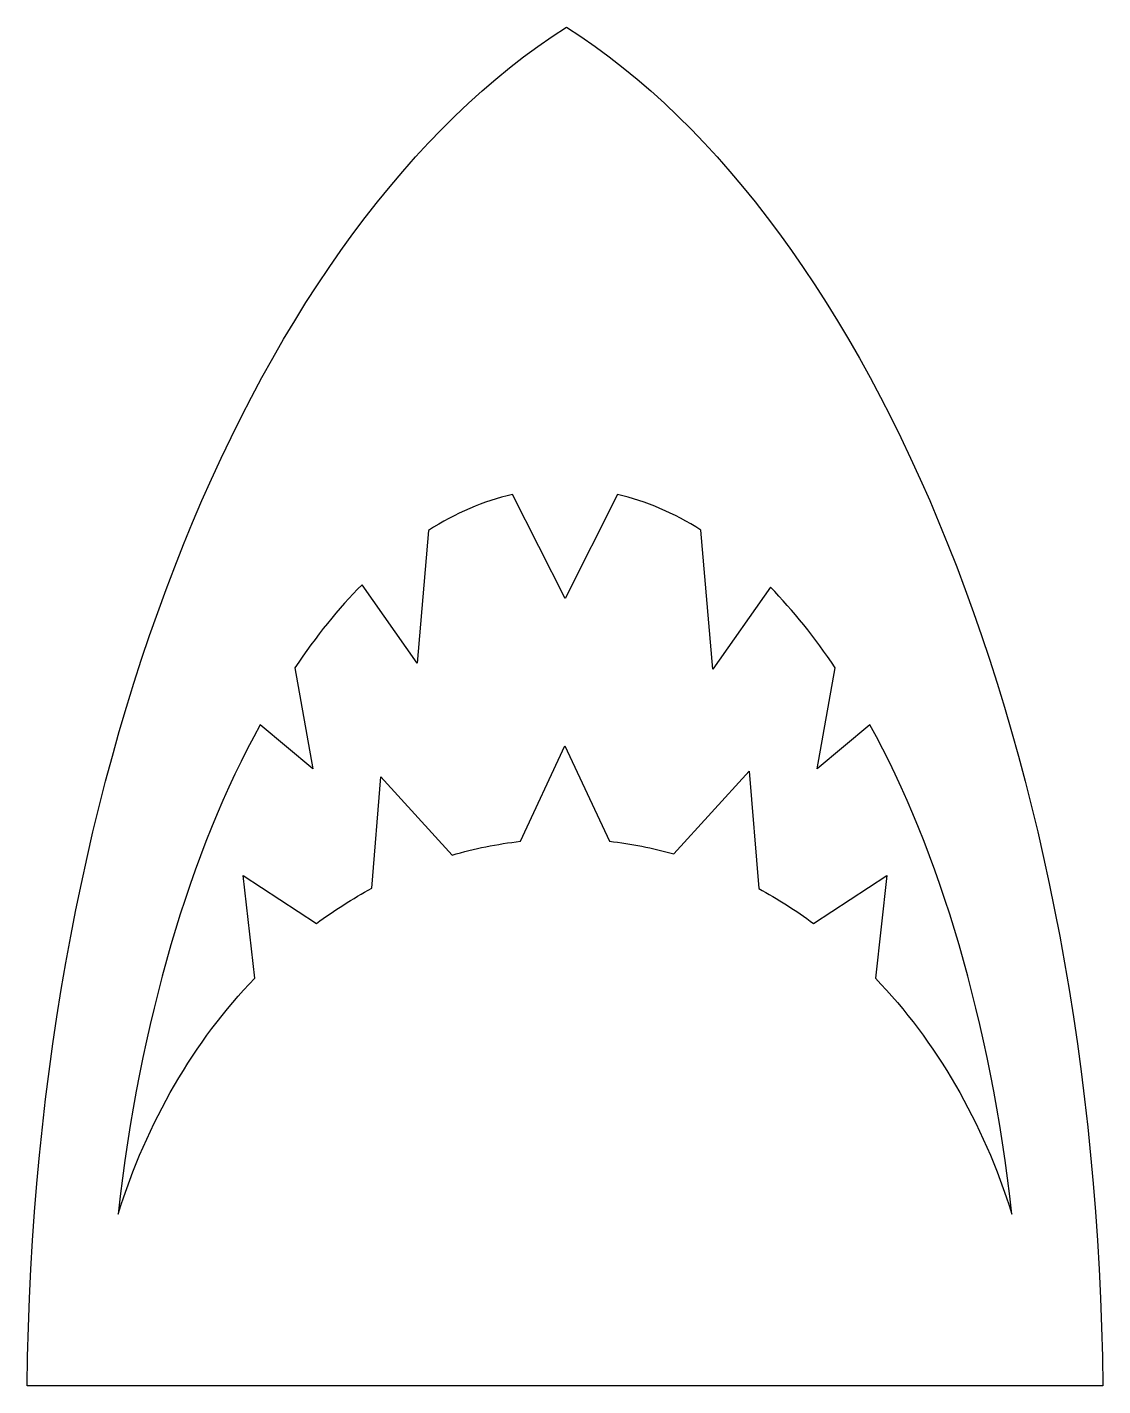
# Model space of a CAD drawing. Header units: centimetres. Extents: x -7.8 to 8, y -10.1 to 9.9.
import ezdxf

# ---------------------------------------------------------------- set-up
doc = ezdxf.new("R2010")
doc.units = ezdxf.units.CM
doc.header["$MEASUREMENT"] = 0
doc.layers.add('Layer 1', color=7, linetype='Continuous')

msp = doc.modelspace()

# ---------------------------------------------------------------- linework, layer by layer
at = {"layer": 'Layer 1'}
for points, knots in [([(0.08307, 9.94236), (-4.45319, 7.06073), (-7.75469, -0.80878), (-7.84856, -10.05175), (-7.84856, -10.05175), (-7.84856, -10.05175), (7.97236, -10.05175), (7.97236, -10.05175), (7.97236, -10.05175), (7.87959, -0.80878), (4.61916, 7.06073), (0.08299, 9.94245), (0.08299, 9.94245), (0.08299, 9.94245), (0.08307, 9.94236), (0.08307, 9.94236)], [0, 0, 0, 0, 0.2, 0.2, 0.2, 0.2, 0.4, 0.4, 0.4, 0.4, 0.6, 0.6, 0.6, 0.6, 1, 1, 1, 1]), ([(-0.71158, 3.06645), (-0.71158, 3.06645), (0.06195, 1.53651), (0.06195, 1.53651), (0.06195, 1.53651), (0.06195, 1.53651), (0.83539, 3.06636), (0.83539, 3.06636), (0.83539, 3.06636), (1.25665, 2.96828), (1.66694, 2.79071), (2.06092, 2.54192), (2.06092, 2.54192), (2.06092, 2.54192), (2.23617, 0.49424), (2.23617, 0.49424), (2.23617, 0.49424), (2.23617, 0.49424), (3.08354, 1.70126), (3.08354, 1.70126), (3.08354, 1.70126), (3.41827, 1.35873), (3.7363, 0.96087), (4.03628, 0.51398), (4.03628, 0.51398), (4.03628, 0.51398), (3.77133, -0.96986), (3.77133, -0.96986), (3.77133, -0.96986), (3.77133, -0.96986), (4.54617, -0.32283), (4.54617, -0.32283), (4.54617, -0.32283), (5.57465, -2.19066), (6.31933, -4.69143), (6.63483, -7.52428), (6.63483, -7.52428), (6.21163, -6.16883), (5.51514, -4.97763), (4.62658, -4.05209), (4.62658, -4.05209), (4.62658, -4.05209), (4.79525, -2.54193), (4.79525, -2.54193), (4.79525, -2.54193), (4.79525, -2.54193), (3.7147, -3.24693), (3.7147, -3.24693), (3.7147, -3.24693), (3.45756, -3.05591), (3.18962, -2.8845), (2.91224, -2.73434), (2.91224, -2.73434), (2.91224, -2.73434), (2.77119, -1.00672), (2.77119, -1.00672), (2.77119, -1.00672), (2.77119, -1.00672), (1.66158, -2.22436), (1.66158, -2.22436), (1.66158, -2.22436), (1.35333, -2.1369), (1.03783, -2.0734), (0.71546, -2.03722), (0.71546, -2.03722), (0.71546, -2.03722), (0.06186, -0.63514), (0.06186, -0.63514), (0.06186, -0.63514), (0.06186, -0.63514), (-0.59174, -2.03857), (-0.59174, -2.03857), (-0.59174, -2.03857), (-0.93499, -2.0772), (-1.27149, -2.14492), (-1.59854, -2.24148), (-1.59854, -2.24148), (-1.59854, -2.24148), (-2.64747, -1.09114), (-2.64747, -1.09114), (-2.64747, -1.09114), (-2.64747, -1.09114), (-2.78059, -2.73038), (-2.78059, -2.73038), (-2.78059, -2.73038), (-3.0608, -2.88155), (-3.33151, -3.05423), (-3.59106, -3.24694), (-3.59106, -3.24694), (-3.59106, -3.24694), (-4.67157, -2.54189), (-4.67157, -2.54189), (-4.67157, -2.54189), (-4.67157, -2.54189), (-4.50163, -4.05209), (-4.50163, -4.05209), (-4.50163, -4.05209), (-5.39053, -4.97768), (-6.0879, -6.1685), (-6.51119, -7.52437), (-6.51119, -7.52437), (-6.19569, -4.69119), (-5.44982, -2.19075), (-4.42126, -0.32284), (-4.42126, -0.32284), (-4.42126, -0.32284), (-3.64753, -0.96986), (-3.64753, -0.96986), (-3.64753, -0.96986), (-3.64753, -0.96986), (-3.91234, 0.51395), (-3.91234, 0.51395), (-3.91234, 0.51395), (-3.60156, 0.97708), (-3.27084, 1.38725), (-2.92274, 1.73809), (-2.92274, 1.73809), (-2.92274, 1.73809), (-2.11101, 0.58378), (-2.11101, 0.58378), (-2.11101, 0.58378), (-2.11101, 0.58378), (-1.94499, 2.53666), (-1.94499, 2.53666), (-1.94499, 2.53666), (-1.54861, 2.78811), (-1.13566, 2.96762), (-0.71158, 3.06642), (-0.71158, 3.06642), (-0.71158, 3.06642), (-0.71158, 3.06645), (-0.71158, 3.06645)], [0, 0, 0, 0, 0.02941176, 0.02941176, 0.02941176, 0.02941176, 0.05882353, 0.05882353, 0.05882353, 0.05882353, 0.08823529, 0.08823529, 0.08823529, 0.08823529, 0.11764706, 0.11764706, 0.11764706, 0.11764706, 0.14705882, 0.14705882, 0.14705882, 0.14705882, 0.17647059, 0.17647059, 0.17647059, 0.17647059, 0.20588235, 0.20588235, 0.20588235, 0.20588235, 0.23529412, 0.23529412, 0.23529412, 0.23529412, 0.26470588, 0.26470588, 0.26470588, 0.26470588, 0.29411765, 0.29411765, 0.29411765, 0.29411765, 0.32352941, 0.32352941, 0.32352941, 0.32352941, 0.35294118, 0.35294118, 0.35294118, 0.35294118, 0.38235294, 0.38235294, 0.38235294, 0.38235294, 0.41176471, 0.41176471, 0.41176471, 0.41176471, 0.44117647, 0.44117647, 0.44117647, 0.44117647, 0.47058824, 0.47058824, 0.47058824, 0.47058824, 0.5, 0.5, 0.5, 0.5, 0.52941176, 0.52941176, 0.52941176, 0.52941176, 0.55882353, 0.55882353, 0.55882353, 0.55882353, 0.58823529, 0.58823529, 0.58823529, 0.58823529, 0.61764706, 0.61764706, 0.61764706, 0.61764706, 0.64705882, 0.64705882, 0.64705882, 0.64705882, 0.67647059, 0.67647059, 0.67647059, 0.67647059, 0.70588235, 0.70588235, 0.70588235, 0.70588235, 0.73529412, 0.73529412, 0.73529412, 0.73529412, 0.76470588, 0.76470588, 0.76470588, 0.76470588, 0.79411765, 0.79411765, 0.79411765, 0.79411765, 0.82352941, 0.82352941, 0.82352941, 0.82352941, 0.85294118, 0.85294118, 0.85294118, 0.85294118, 0.88235294, 0.88235294, 0.88235294, 0.88235294, 0.91176471, 0.91176471, 0.91176471, 0.91176471, 0.94117647, 0.94117647, 0.94117647, 0.94117647, 1, 1, 1, 1])]:
    msp.add_open_spline(points, degree=3, knots=knots, dxfattribs=at)

doc.saveas('drawing.dxf')
